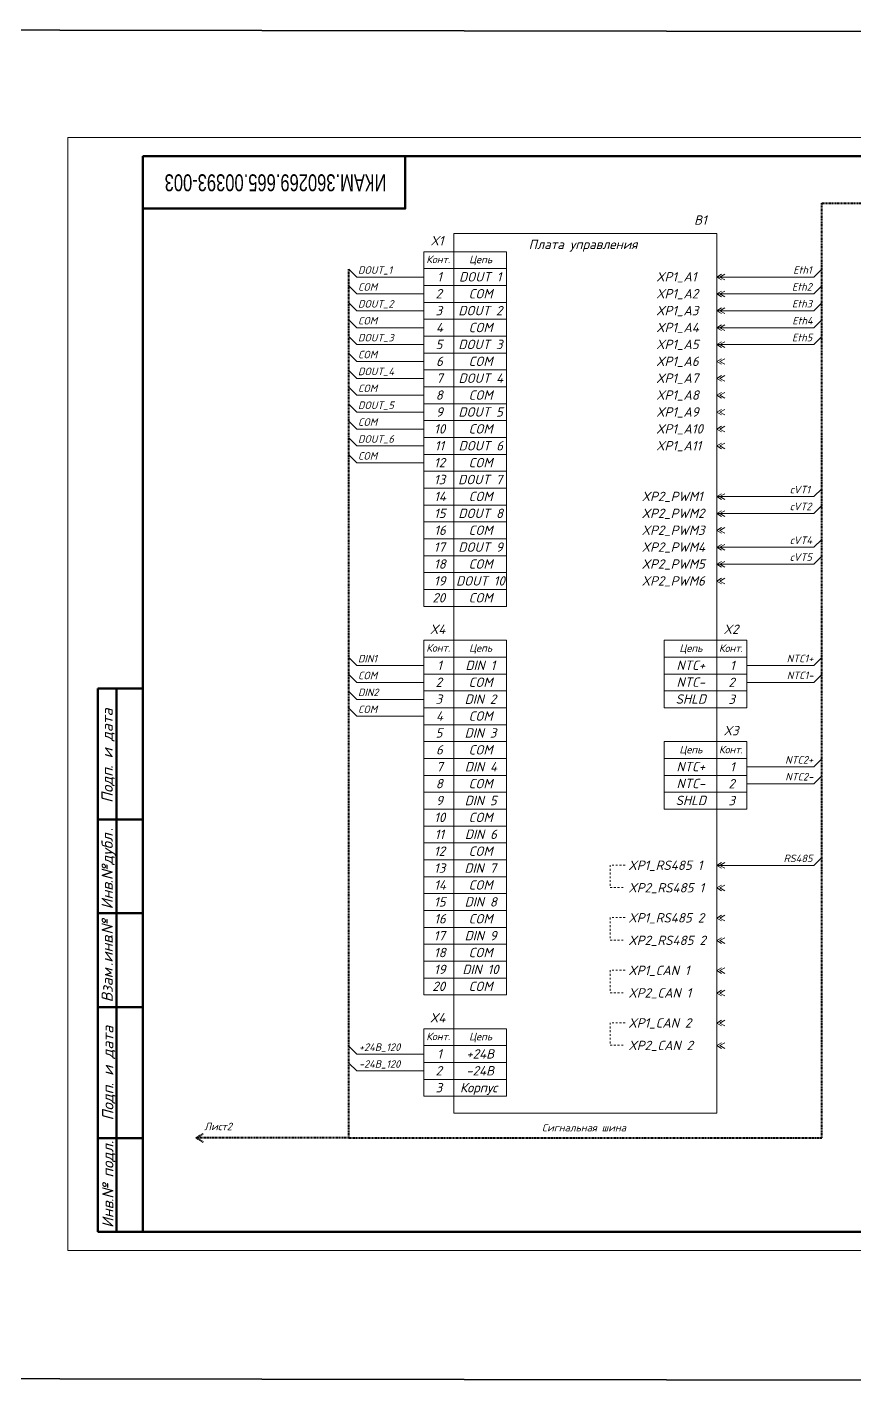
# Model space of a CAD drawing. Header units: millimetres. Extents: x 2217 to 6365, y 510 to 994.
# Drawn here: x 2692.8 to 2913.3, y 605.2 to 967.1 of the extents above; entities that cross this region are included whole.
import ezdxf

# ---------------------------------------------------------------- set-up
doc = ezdxf.new("R2010")
doc.units = ezdxf.units.MM
doc.linetypes.add('EPL_DASH', pattern=[1, 0.5, -0.5])
doc.linetypes.add('Linetype6.080-3.840--', pattern=[0.390551, 0.23937, -0.151181, 0])
doc.layers.get('0').update_dxf_attribs({"lineweight": 0})
doc.layers.add('Сигналная', color=170, linetype='Linetype6.080-3.840--', lineweight=40)
doc.layers.add('Силовая', color=7, linetype='Continuous', lineweight=30)
doc.styles.add('isocpeur', font='isocpeui.ttf')
doc.styles.add('K5_TEXTSTYLE', font='arial.ttf', dxfattribs={"width": 0.7, "oblique": 19})

msp = doc.modelspace()

# ---------------------------------------------------------------- linework, layer by layer
at = {"color": 0, "linetype": 'Continuous'}
for p, q in [((2703.65, 641.18), (2703.65, 937.75)), ((2703.65, 937.75), (3123.05, 937.75)), ((2703.65, 641.18), (3123.05, 641.18))]:
    msp.add_line(p, q, dxfattribs=at)
at = {"color": 0, "lineweight": 50}
for p, q in [((3118.05, 932.76), (2723.62, 932.76)), ((2723.62, 932.76), (2723.62, 646.17))]:
    msp.add_line(p, q, dxfattribs=at)
for p, q in [((2798.48, 907.29), (2806.48, 907.29)), ((2798.48, 907.29), (2798.48, 902.79)), ((2806.48, 907.29), (2806.48, 902.29)), ((2806.48, 907.29), (2820.48, 907.29)), ((2820.48, 907.29), (2820.48, 902.79)), ((2780.61, 900.54), (2778.48, 902.66)), ((2798.48, 902.79), (2820.48, 902.79)), ((2798.48, 902.79), (2798.48, 898.29)), ((2806.48, 902.29), (2806.48, 897.29)), ((2820.48, 902.79), (2820.48, 898.29)), ((2876.48, 900.54), (2877.78, 901.29)), ((2877.33, 900.54), (2878.63, 901.29)), ((2902.36, 900.54), (2904.48, 902.66)), ((2780.61, 896.04), (2778.48, 898.16)), ((2798.48, 900.54), (2780.61, 900.54)), ((2798.48, 898.29), (2820.48, 898.29)), ((2798.48, 898.29), (2798.48, 893.79)), ((2820.48, 898.29), (2820.48, 893.79)), ((2876.48, 900.54), (2877.78, 899.79)), ((2876.48, 900.54), (2902.36, 900.54)), ((2877.33, 900.54), (2878.63, 899.79)), ((2902.36, 896.04), (2904.48, 898.16)), ((2798.48, 896.04), (2780.61, 896.04)), ((2876.48, 896.04), (2877.78, 896.79)), ((2876.48, 896.04), (2877.78, 895.29)), ((2876.48, 896.04), (2902.36, 896.04)), ((2877.33, 896.04), (2878.63, 896.79)), ((2877.33, 896.04), (2878.63, 895.29)), ((2780.61, 891.54), (2778.48, 893.66)), ((2798.48, 891.54), (2780.61, 891.54)), ((2798.48, 893.79), (2820.48, 893.79)), ((2798.48, 893.79), (2798.48, 889.29)), ((2820.48, 893.79), (2820.48, 889.29)), ((2876.48, 891.54), (2877.78, 892.29)), ((2876.48, 891.54), (2877.78, 890.79)), ((2876.48, 891.54), (2902.36, 891.54)), ((2877.33, 891.54), (2878.63, 892.29)), ((2877.33, 891.54), (2878.63, 890.79)), ((2902.36, 891.54), (2904.48, 893.66)), ((2780.61, 887.04), (2778.48, 889.16)), ((2798.48, 887.04), (2780.61, 887.04)), ((2798.48, 889.29), (2820.48, 889.29)), ((2798.48, 889.29), (2798.48, 884.79)), ((2820.48, 889.29), (2820.48, 884.79)), ((2876.48, 887.04), (2877.78, 887.79)), ((2876.48, 887.04), (2877.78, 886.29)), ((2876.48, 887.04), (2902.36, 887.04)), ((2877.33, 887.04), (2878.63, 887.79)), ((2877.33, 887.04), (2878.63, 886.29)), ((2902.36, 887.04), (2904.48, 889.16)), ((2780.61, 882.54), (2778.48, 884.66)), ((2798.48, 884.79), (2820.48, 884.79)), ((2798.48, 884.79), (2798.48, 880.29)), ((2820.48, 884.79), (2820.48, 880.29)), ((2876.48, 882.54), (2877.78, 883.29)), ((2877.33, 882.54), (2878.63, 883.29)), ((2902.36, 882.54), (2904.48, 884.66)), ((2780.61, 878.04), (2778.48, 880.16)), ((2798.48, 882.54), (2780.61, 882.54)), ((2798.48, 880.29), (2820.48, 880.29)), ((2798.48, 880.29), (2798.48, 875.79)), ((2820.48, 880.29), (2820.48, 875.79)), ((2876.48, 882.54), (2877.78, 881.79)), ((2876.48, 882.54), (2902.36, 882.54)), ((2877.33, 882.54), (2878.63, 881.79)), ((2798.48, 878.04), (2780.61, 878.04)), ((2876.48, 878.04), (2877.78, 878.79)), ((2876.48, 878.04), (2877.78, 877.29)), ((2877.33, 878.04), (2878.63, 878.79)), ((2877.33, 878.04), (2878.63, 877.29)), ((2780.61, 873.54), (2778.48, 875.66)), ((2798.48, 873.54), (2780.61, 873.54)), ((2798.48, 875.79), (2820.48, 875.79)), ((2798.48, 875.79), (2798.48, 871.29)), ((2820.48, 875.79), (2820.48, 871.29)), ((2876.48, 873.54), (2877.78, 874.29)), ((2876.48, 873.54), (2877.78, 872.79)), ((2877.33, 873.54), (2878.63, 874.29)), ((2877.33, 873.54), (2878.63, 872.79)), ((2780.61, 869.04), (2778.48, 871.16)), ((2798.48, 869.04), (2780.61, 869.04)), ((2798.48, 871.29), (2820.48, 871.29)), ((2798.48, 871.29), (2798.48, 866.79)), ((2820.48, 871.29), (2820.48, 866.79)), ((2876.48, 869.04), (2877.78, 869.79)), ((2876.48, 869.04), (2877.78, 868.29)), ((2877.33, 869.04), (2878.63, 869.79)), ((2877.33, 869.04), (2878.63, 868.29)), ((2780.61, 864.54), (2778.48, 866.66)), ((2798.48, 866.79), (2820.48, 866.79)), ((2798.48, 866.79), (2798.48, 862.29)), ((2820.48, 866.79), (2820.48, 862.29)), ((2876.48, 864.54), (2877.78, 865.29)), ((2877.33, 864.54), (2878.63, 865.29)), ((2780.61, 860.04), (2778.48, 862.16)), ((2798.48, 864.54), (2780.61, 864.54)), ((2798.48, 862.29), (2820.48, 862.29)), ((2798.48, 862.29), (2798.48, 857.79)), ((2820.48, 862.29), (2820.48, 857.79)), ((2876.48, 864.54), (2877.78, 863.79)), ((2877.33, 864.54), (2878.63, 863.79)), ((2798.48, 860.04), (2780.61, 860.04)), ((2798.48, 857.79), (2820.48, 857.79)), ((2798.48, 857.79), (2798.48, 853.29)), ((2820.48, 857.79), (2820.48, 853.29)), ((2876.48, 860.04), (2877.78, 860.79)), ((2876.48, 860.04), (2877.78, 859.29)), ((2877.33, 860.04), (2878.63, 860.79)), ((2877.33, 860.04), (2878.63, 859.29)), ((2780.61, 855.54), (2778.48, 857.66)), ((2798.48, 855.54), (2780.61, 855.54)), ((2876.48, 855.54), (2877.78, 856.29)), ((2876.48, 855.54), (2877.78, 854.79)), ((2877.33, 855.54), (2878.63, 856.29)), ((2877.33, 855.54), (2878.63, 854.79)), ((2780.61, 851.04), (2778.48, 853.16)), ((2798.48, 851.04), (2780.61, 851.04)), ((2798.48, 853.29), (2820.48, 853.29)), ((2798.48, 853.29), (2798.48, 848.79)), ((2820.48, 853.29), (2820.48, 848.79)), ((2798.48, 848.79), (2820.48, 848.79)), ((2798.48, 848.79), (2798.48, 844.29)), ((2820.48, 848.79), (2820.48, 844.29)), ((2798.48, 844.29), (2820.48, 844.29)), ((2798.48, 844.29), (2798.48, 839.79)), ((2820.48, 844.29), (2820.48, 839.79)), ((2902.36, 842.04), (2904.48, 844.16)), ((2798.48, 839.79), (2820.48, 839.79)), ((2798.48, 839.79), (2798.48, 835.29)), ((2820.48, 839.79), (2820.48, 835.29)), ((2876.48, 842.04), (2877.78, 842.79)), ((2876.48, 842.04), (2877.78, 841.29)), ((2876.48, 842.04), (2902.36, 842.04)), ((2877.33, 842.04), (2878.63, 842.79)), ((2877.33, 842.04), (2878.63, 841.29)), ((2876.48, 837.54), (2877.78, 838.29)), ((2876.48, 837.54), (2877.78, 836.79)), ((2876.48, 837.54), (2902.36, 837.54)), ((2877.33, 837.54), (2878.63, 838.29)), ((2877.33, 837.54), (2878.63, 836.79)), ((2902.36, 837.54), (2904.48, 839.66)), ((2798.48, 835.29), (2820.48, 835.29)), ((2798.48, 835.29), (2798.48, 830.79)), ((2820.48, 835.29), (2820.48, 830.79)), ((2876.48, 833.04), (2877.78, 833.79)), ((2876.48, 833.04), (2877.78, 832.29)), ((2877.33, 833.04), (2878.63, 833.79)), ((2877.33, 833.04), (2878.63, 832.29)), ((2798.48, 830.79), (2820.48, 830.79)), ((2798.48, 830.79), (2798.48, 826.29)), ((2820.48, 830.79), (2820.48, 826.29)), ((2876.48, 828.54), (2877.78, 829.29)), ((2877.33, 828.54), (2878.63, 829.29)), ((2902.36, 828.54), (2904.48, 830.66)), ((2798.48, 826.29), (2820.48, 826.29)), ((2798.48, 826.29), (2798.48, 821.79)), ((2820.48, 826.29), (2820.48, 821.79)), ((2876.48, 828.54), (2877.78, 827.79)), ((2876.48, 828.54), (2902.36, 828.54)), ((2877.33, 828.54), (2878.63, 827.79)), ((2902.36, 824.04), (2904.48, 826.16)), ((2798.48, 821.79), (2820.48, 821.79)), ((2798.48, 821.79), (2798.48, 817.29)), ((2820.48, 821.79), (2820.48, 817.29)), ((2876.48, 824.04), (2877.78, 824.79)), ((2876.48, 824.04), (2877.78, 823.29)), ((2876.48, 824.04), (2902.36, 824.04)), ((2877.33, 824.04), (2878.63, 824.79)), ((2877.33, 824.04), (2878.63, 823.29)), ((2876.48, 819.54), (2877.78, 820.29)), ((2876.48, 819.54), (2877.78, 818.79)), ((2877.33, 819.54), (2878.63, 820.29)), ((2877.33, 819.54), (2878.63, 818.79)), ((2798.48, 817.29), (2820.48, 817.29)), ((2798.48, 817.29), (2798.48, 812.79)), ((2820.48, 817.29), (2820.48, 812.79)), ((2798.48, 812.79), (2820.48, 812.79)), ((2806.48, 812.79), (2806.48, 808.29)), ((2806.48, 808.29), (2806.48, 803.29)), ((2798.48, 803.79), (2806.48, 803.79)), ((2798.48, 803.79), (2798.48, 799.29)), ((2806.48, 803.79), (2820.48, 803.79)), ((2820.48, 803.79), (2820.48, 799.29)), ((2862.49, 803.79), (2876.48, 803.79)), ((2862.49, 803.79), (2862.49, 799.29)), ((2876.48, 803.79), (2884.48, 803.79)), ((2884.48, 803.79), (2884.48, 799.29)), ((2806.48, 803.29), (2806.48, 798.29)), ((2780.61, 797.04), (2778.48, 799.16)), ((2798.48, 797.04), (2780.61, 797.04)), ((2798.48, 799.29), (2820.48, 799.29)), ((2798.48, 799.29), (2798.48, 794.79)), ((2820.48, 799.29), (2820.48, 794.79)), ((2862.49, 799.29), (2876.48, 799.29)), ((2862.49, 799.29), (2876.48, 799.29)), ((2862.49, 799.29), (2862.49, 794.79)), ((2884.48, 799.29), (2876.48, 799.29)), ((2876.48, 799.29), (2884.48, 799.29)), ((2884.48, 799.29), (2884.48, 794.79)), ((2884.48, 797.04), (2902.36, 797.04)), ((2902.36, 797.04), (2904.48, 799.16)), ((2780.61, 792.54), (2778.48, 794.66)), ((2798.48, 794.79), (2820.48, 794.79)), ((2798.48, 794.79), (2798.48, 790.29)), ((2820.48, 794.79), (2820.48, 790.29)), ((2862.49, 794.79), (2876.48, 794.79)), ((2862.49, 794.79), (2862.49, 790.29)), ((2876.48, 794.79), (2884.48, 794.79)), ((2884.48, 794.79), (2884.48, 790.29)), ((2902.36, 792.54), (2904.48, 794.66)), ((2780.61, 788.04), (2778.48, 790.16)), ((2798.48, 792.54), (2780.61, 792.54)), ((2798.48, 790.29), (2820.48, 790.29)), ((2798.48, 790.29), (2798.48, 785.79)), ((2820.48, 790.29), (2820.48, 785.79)), ((2862.49, 790.29), (2876.48, 790.29)), ((2862.49, 790.29), (2862.49, 785.79)), ((2876.48, 790.29), (2884.48, 790.29)), ((2884.48, 792.54), (2902.36, 792.54)), ((2884.48, 790.29), (2884.48, 785.79)), ((2780.61, 783.54), (2778.48, 785.66)), ((2798.48, 788.04), (2780.61, 788.04)), ((2798.48, 785.79), (2820.48, 785.79)), ((2798.48, 785.79), (2798.48, 781.29)), ((2820.48, 785.79), (2820.48, 781.29)), ((2862.49, 785.79), (2884.48, 785.79)), ((2876.48, 785.79), (2884.48, 785.79)), ((2798.48, 783.54), (2780.61, 783.54)), ((2798.48, 781.29), (2820.48, 781.29)), ((2798.48, 781.29), (2798.48, 776.79)), ((2820.48, 781.29), (2820.48, 776.79)), ((2798.48, 776.79), (2820.48, 776.79)), ((2798.48, 776.79), (2798.48, 772.29)), ((2820.48, 776.79), (2820.48, 772.29)), ((2862.49, 776.79), (2876.48, 776.79)), ((2862.49, 776.79), (2862.49, 772.29)), ((2876.48, 776.79), (2884.48, 776.79)), ((2884.48, 776.79), (2884.48, 772.29)), ((2798.48, 772.29), (2820.48, 772.29)), ((2798.48, 772.29), (2798.48, 767.79)), ((2820.48, 772.29), (2820.48, 767.79)), ((2862.49, 772.29), (2876.48, 772.29)), ((2862.49, 772.29), (2876.48, 772.29)), ((2862.49, 772.29), (2862.49, 767.79)), ((2884.48, 772.29), (2876.48, 772.29)), ((2876.48, 772.29), (2884.48, 772.29)), ((2884.48, 772.29), (2884.48, 767.79)), ((2902.36, 770.04), (2904.48, 772.16)), ((2798.48, 767.79), (2820.48, 767.79)), ((2798.48, 767.79), (2798.48, 763.29)), ((2820.48, 767.79), (2820.48, 763.29)), ((2862.49, 767.79), (2876.48, 767.79)), ((2862.49, 767.79), (2862.49, 763.29)), ((2876.48, 767.79), (2884.48, 767.79)), ((2884.48, 770.04), (2902.36, 770.04)), ((2884.48, 767.79), (2884.48, 763.29)), ((2902.36, 765.54), (2904.48, 767.66)), ((2884.48, 765.54), (2902.36, 765.54)), ((2798.48, 763.29), (2820.48, 763.29)), ((2798.48, 763.29), (2798.48, 758.79)), ((2820.48, 763.29), (2820.48, 758.79)), ((2862.49, 763.29), (2876.48, 763.29)), ((2862.49, 763.29), (2862.49, 758.79)), ((2876.48, 763.29), (2884.48, 763.29)), ((2884.48, 763.29), (2884.48, 758.79)), ((2798.48, 758.79), (2820.48, 758.79)), ((2798.48, 758.79), (2798.48, 754.29)), ((2820.48, 758.79), (2820.48, 754.29)), ((2862.49, 758.79), (2884.48, 758.79)), ((2876.48, 758.79), (2876.48, 749.79)), ((2798.48, 754.29), (2820.48, 754.29)), ((2798.48, 754.29), (2798.48, 749.79)), ((2820.48, 754.29), (2820.48, 749.79)), ((2798.48, 749.79), (2820.48, 749.79)), ((2798.48, 749.79), (2798.48, 745.29)), ((2820.48, 749.79), (2820.48, 745.29)), ((2902.36, 743.79), (2904.48, 745.91)), ((2798.48, 745.29), (2820.48, 745.29)), ((2798.48, 745.29), (2798.48, 740.79)), ((2820.48, 745.29), (2820.48, 740.79)), ((2876.48, 743.79), (2877.78, 744.54)), ((2876.48, 743.79), (2877.78, 743.04)), ((2876.48, 743.79), (2902.36, 743.79)), ((2877.33, 743.79), (2878.63, 744.54)), ((2877.33, 743.79), (2878.63, 743.04)), ((2798.48, 740.79), (2820.48, 740.79)), ((2798.48, 740.79), (2798.48, 736.29)), ((2820.48, 740.79), (2820.48, 736.29)), ((2876.48, 737.79), (2877.78, 738.54)), ((2877.33, 737.79), (2878.63, 738.54)), ((2798.48, 736.29), (2820.48, 736.29)), ((2798.48, 736.29), (2798.48, 731.79)), ((2820.48, 736.29), (2820.48, 731.79)), ((2876.48, 737.79), (2877.78, 737.04)), ((2877.33, 737.79), (2878.63, 737.04)), ((2798.48, 731.79), (2820.48, 731.79)), ((2798.48, 731.79), (2798.48, 727.29)), ((2820.48, 731.79), (2820.48, 727.29)), ((2876.48, 729.79), (2877.78, 730.54)), ((2876.48, 729.79), (2877.78, 729.04)), ((2877.33, 729.79), (2878.63, 730.54)), ((2877.33, 729.79), (2878.63, 729.04)), ((2798.48, 727.29), (2820.48, 727.29)), ((2798.48, 727.29), (2798.48, 722.79)), ((2820.48, 727.29), (2820.48, 722.79)), ((2876.48, 723.79), (2877.78, 724.54)), ((2877.33, 723.79), (2878.63, 724.54)), ((2798.48, 722.79), (2820.48, 722.79)), ((2798.48, 722.79), (2798.48, 718.29)), ((2820.48, 722.79), (2820.48, 718.29)), ((2876.48, 723.79), (2877.78, 723.04)), ((2877.33, 723.79), (2878.63, 723.04)), ((2798.48, 718.29), (2820.48, 718.29)), ((2798.48, 718.29), (2798.48, 713.79)), ((2820.48, 718.29), (2820.48, 713.79)), ((2798.48, 713.79), (2820.48, 713.79)), ((2798.48, 713.79), (2798.48, 709.29)), ((2806.48, 713.79), (2806.48, 709.29)), ((2820.48, 713.79), (2820.48, 709.29)), ((2876.48, 715.79), (2877.78, 716.54)), ((2876.48, 715.79), (2877.78, 715.04)), ((2877.33, 715.79), (2878.63, 716.54)), ((2877.33, 715.79), (2878.63, 715.04)), ((2876.48, 709.79), (2877.78, 710.54)), ((2876.48, 709.79), (2877.78, 709.04)), ((2877.33, 709.79), (2878.63, 710.54)), ((2877.33, 709.79), (2878.63, 709.04)), ((2798.48, 709.29), (2820.48, 709.29)), ((2876.48, 701.79), (2877.78, 702.54)), ((2877.33, 701.79), (2878.63, 702.54)), ((2798.48, 700.29), (2806.48, 700.29)), ((2798.48, 700.29), (2798.48, 695.79)), ((2806.48, 700.29), (2820.48, 700.29)), ((2820.48, 700.29), (2820.48, 695.79)), ((2876.48, 701.79), (2877.78, 701.04)), ((2877.33, 701.79), (2878.63, 701.04)), ((2780.61, 693.54), (2778.48, 695.66)), ((2798.48, 695.79), (2820.48, 695.79)), ((2798.48, 695.79), (2798.48, 691.29)), ((2820.48, 695.79), (2820.48, 691.29)), ((2876.48, 695.79), (2877.78, 696.54)), ((2876.48, 695.79), (2877.78, 695.04)), ((2877.33, 695.79), (2878.63, 696.54)), ((2877.33, 695.79), (2878.63, 695.04)), ((2798.48, 693.54), (2780.61, 693.54)), ((2798.48, 691.29), (2820.48, 691.29)), ((2798.48, 691.29), (2798.48, 686.79)), ((2820.48, 691.29), (2820.48, 686.79)), ((2780.61, 689.04), (2778.48, 691.16)), ((2798.48, 689.04), (2780.61, 689.04)), ((2798.48, 686.79), (2820.48, 686.79)), ((2798.48, 686.79), (2798.48, 682.29)), ((2820.48, 686.79), (2820.48, 682.29)), ((2798.48, 682.29), (2820.48, 682.29))]:
    msp.add_line(p, q)
at = {"color": 0, "linetype": 'Continuous', "lineweight": 50}
for p, q in [((2711.64, 790.96), (2711.64, 646.17)), ((2711.64, 790.96), (2723.62, 790.96)), ((2716.63, 790.96), (2716.63, 646.17)), ((2711.64, 756.01), (2723.62, 756.01)), ((2711.64, 731.05), (2723.62, 731.05)), ((2711.64, 706.08), (2723.62, 706.08)), ((2711.64, 671.13), (2723.62, 671.13)), ((2711.64, 646.17), (3118.05, 646.17))]:
    msp.add_line(p, q, dxfattribs=at)
at = {"linetype": 'EPL_DASH'}
for p, q in [((2852.1, 743.89), (2848.1, 743.89)), ((2848.1, 743.89), (2848.1, 737.89)), ((2848.1, 737.89), (2852.1, 737.89)), ((2852.1, 729.89), (2848.1, 729.89)), ((2848.1, 729.89), (2848.1, 723.89)), ((2848.1, 723.89), (2852.1, 723.89)), ((2852.1, 715.89), (2848.1, 715.89)), ((2848.1, 715.89), (2848.1, 709.89)), ((2848.1, 709.89), (2852.1, 709.89)), ((2852.1, 701.89), (2848.1, 701.89)), ((2848.1, 701.89), (2848.1, 695.89)), ((2848.1, 695.89), (2852.1, 695.89))]:
    msp.add_line(p, q, dxfattribs=at)
at = {"color": 3, "lineweight": 35}
msp.add_lwpolyline([(2216.53, 967.1), (3832.73, 964.42), (3832.73, 605.17), (2216.53, 607.85)], close=True, dxfattribs=at)
at = {"color": 0, "lineweight": 50}
msp.add_lwpolyline([(2723.62, 918.78), (2793.52, 918.78), (2793.52, 932.76)], dxfattribs=at)
msp.add_lwpolyline([(2723.62, 918.78), (2793.52, 918.78), (2793.52, 932.76)], dxfattribs=at)
msp.add_lwpolyline([(2806.48, 907.29), (2806.48, 912.16), (2876.48, 912.16), (2876.48, 677.79), (2806.48, 677.79), (2806.48, 902.29)])
at = {"layer": 'Сигналная'}
for p, q in [((2904.48, 671.25), (2904.48, 920.21)), ((2904.48, 920.21), (3046.4, 920.21)), ((2778.48, 671.25), (2778.48, 902.66)), ((2737.81, 671.25), (2739.88, 672.46)), ((2778.48, 671.25), (2737.81, 671.25)), ((2737.81, 671.25), (2739.88, 670.04)), ((2778.48, 671.25), (2904.48, 671.25))]:
    msp.add_line(p, q, dxfattribs=at)

# ---------------------------------------------------------------- texts
at = {"color": 0, "linetype": 'Continuous', "style": 'isocpeur'}
for s, height, p in [('и дата', 2.996, (2715.63, 772.3)), (' Подп', 2.996, (2715.63, 758.54)), ('. ', 2.996, (2715.63, 769.51)), ('.', 3, (2715.63, 752.87)), ('дубл', 2.996, (2715.63, 743.97)), ('.№', 2.996, (2715.63, 739)), ('Инв', 2.996, (2715.63, 732.1)), ('.№', 2.996, (2715.63, 724.49)), ('инв', 2.996, (2715.63, 717.91)), ('Взам', 2.996, (2715.63, 707.32)), ('.', 3, (2715.63, 716.98)), ('и дата', 2.996, (2715.8, 687.75)), ('Подп', 2.996, (2715.8, 675.85)), ('. ', 2.996, (2715.8, 684.95)), ('подл', 2.996, (2715.8, 660.63)), ('.', 3, (2715.8, 669.53)), ('.№ ', 2.996, (2715.8, 654.12)), ('Инв', 2.996, (2715.8, 647.23))]:
    msp.add_text(s, height=height, rotation=90, dxfattribs=at).set_placement(p)
at = {"color": 0, "insert": (2758.97, 923.4), "char_height": 4.5, "width": 105.2136, "attachment_point": 2, "rotation": 180, "line_spacing_factor": 0.8, "style": 'K5_TEXTSTYLE'}
msp.add_mtext('{\\Q0;\\C7;ИКАМ.360269.665.00393-003}', dxfattribs=at)
at = {"attachment_point": 1, "style": 'isocpeur'}
for s, width, insert, char_height in [('B1', 5.586, (2870.46, 916.96), 2.5), ('\\pi-0.59943;X1', 2.5, (2800.82, 911.45), 2.5), ('\\pi0.64091;Конт.', 8, (2798.48, 906.24), 2), ('\\pi4.0574;Цепь', 13.9996, (2806.48, 906.22), 2), ('DOUT_1', 10.3877, (2780.93, 903.39), 2), ('\\pi3.5464;1', 8, (2798.48, 901.84), 2.5), ('\\pi1.3881;DOUT 1', 13.9996, (2806.48, 901.84), 2.5), ('XP1_A1', 13.9996, (2860.34, 901.84), 2.5), ('\\pi0.8699;Eth1', 6.1244, (2895.99, 903.42), 2), ('COM', 10.3877, (2780.93, 898.89), 2), ('\\pi0.54566;Eth2', 6.1244, (2895.99, 898.92), 2), ('DOUT_2', 10.3877, (2780.93, 894.39), 2), ('\\pi3.1127;2', 8, (2798.48, 897.34), 2.5), ('\\pi3.9146;COM', 13.9996, (2806.48, 897.34), 2.5), ('XP1_A2', 13.9996, (2860.34, 897.34), 2.5), ('\\pi0.54717;Eth3', 6.1244, (2895.99, 894.42), 2), ('\\pi3.1136;3', 8, (2798.48, 892.84), 2.5), ('\\pi1.1854;DOUT 2', 13.9996, (2806.48, 892.84), 2.5), ('XP1_A3', 13.9996, (2860.34, 892.84), 2.5), ('COM', 10.3877, (2780.93, 889.89), 2), ('\\pi3.2282;4', 8, (2798.48, 888.34), 2.5), ('\\pi3.9146;COM', 13.9996, (2806.48, 888.34), 2.5), ('XP1_A4', 13.9996, (2860.34, 888.34), 2.5), ('\\pi0.62293;Eth4', 6.1244, (2895.99, 889.92), 2), ('DOUT_3', 10.3877, (2780.93, 885.39), 2), ('\\pi3.1212;5', 8, (2798.48, 883.84), 2.5), ('\\pi1.1864;DOUT 3', 13.9996, (2806.48, 883.84), 2.5), ('XP1_A5', 13.9996, (2860.34, 883.84), 2.5), ('\\pi0.55929;Eth5', 6.1244, (2895.99, 885.42), 2), ('COM', 10.3877, (2780.93, 880.89), 2), ('DOUT_4', 10.3877, (2780.93, 876.39), 2), ('\\pi3.2443;6', 8, (2798.48, 879.34), 2.5), ('\\pi3.9146;COM', 13.9996, (2806.48, 879.34), 2.5), ('XP1_A6', 13.9996, (2860.34, 879.34), 2.5), ('\\pi3.3106;7', 8, (2798.48, 874.84), 2.5), ('\\pi1.2337;DOUT 4', 13.9996, (2806.48, 874.84), 2.5), ('XP1_A7', 13.9996, (2860.34, 874.84), 2.5), ('COM', 10.3877, (2780.93, 871.89), 2), ('\\pi3.1686;8', 8, (2798.48, 870.34), 2.5), ('\\pi3.9146;COM', 13.9996, (2806.48, 870.34), 2.5), ('XP1_A8', 13.9996, (2860.34, 870.34), 2.5), ('DOUT_5', 10.3877, (2780.93, 867.39), 2), ('\\pi3.2443;9', 8, (2798.48, 865.84), 2.5), ('\\pi1.1939;DOUT 5', 13.9996, (2806.48, 865.84), 2.5), ('XP1_A9', 13.9996, (2860.34, 865.84), 2.5), ('COM', 10.3877, (2780.93, 862.89), 2), ('DOUT_6', 10.3877, (2780.93, 858.39), 2), ('\\pi2.7415;10', 8, (2798.48, 861.34), 2.5), ('\\pi3.9146;COM', 13.9996, (2806.48, 861.34), 2.5), ('XP1_A10', 13.9996, (2860.34, 861.34), 2.5), ('\\pi2.8996;11', 8, (2798.48, 856.84), 2.5), ('\\pi1.2593;DOUT 6', 13.9996, (2806.48, 856.84), 2.5), ('XP1_A11', 13.9996, (2860.34, 856.84), 2.5), ('COM', 10.3877, (2780.93, 853.89), 2), ('\\pi2.697;12', 8, (2798.48, 852.34), 2.5), ('\\pi3.9146;COM', 13.9996, (2806.48, 852.34), 2.5), ('\\pi2.6979;13', 8, (2798.48, 847.84), 2.5), ('\\pi1.1295;DOUT 7', 13.9996, (2806.48, 847.84), 2.5), ('\\pi2.7453;14', 8, (2798.48, 843.34), 2.5), ('\\pi3.9146;COM', 13.9996, (2806.48, 843.34), 2.5), ('XP2_PWM1', 17.9457, (2856.49, 843.34), 2.5), ('сVT1', 6.1244, (2895.99, 844.92), 2), ('сVT2', 6.1244, (2895.99, 840.42), 2), ('\\pi2.7055;15', 8, (2798.48, 838.84), 2.5), ('\\pi1.1854;DOUT 8', 13.9996, (2806.48, 838.84), 2.5), ('XP2_PWM2', 17.9457, (2856.49, 838.84), 2.5), ('\\pi2.7708;16', 8, (2798.48, 834.34), 2.5), ('\\pi3.9146;COM', 13.9996, (2806.48, 834.34), 2.5), ('XP2_PWM3', 17.9457, (2856.49, 834.34), 2.5), ('\\pi2.6411;17', 8, (2798.48, 829.84), 2.5), ('\\pi1.1873;DOUT 9', 13.9996, (2806.48, 829.84), 2.5), ('XP2_PWM4', 17.9457, (2856.49, 829.84), 2.5), ('сVT4', 6.1244, (2895.99, 831.42), 2), ('\\pi2.697;18', 8, (2798.48, 825.34), 2.5), ('\\pi3.9146;COM', 13.9996, (2806.48, 825.34), 2.5), ('XP2_PWM5', 17.9457, (2856.49, 825.34), 2.5), ('сVT5', 6.1244, (2895.99, 826.92), 2), ('\\pi2.6989;19', 8, (2798.48, 820.84), 2.5), ('\\pi0.58313;DOUT 10', 13.9996, (2806.48, 820.84), 2.5), ('XP2_PWM6', 17.9457, (2856.49, 820.84), 2.5), ('\\pi2.2509;20', 8, (2798.48, 816.34), 2.5), ('\\pi3.9146;COM', 13.9996, (2806.48, 816.34), 2.5), ('\\pi-0.75379;X4', 2.5, (2800.82, 807.95), 2.5), ('\\pi-0.80208;X2', 2.5, (2879.11, 807.95), 2.5), ('DIN1', 10.3877, (2780.93, 799.89), 2), ('\\pi0.64091;Конт.', 8, (2798.48, 802.74), 2), ('\\pi4.0574;Цепь', 13.9996, (2806.48, 802.72), 2), ('\\pi4.0574;Цепь', 13.9996, (2862.49, 802.67), 2), ('\\pi0.58755;Конт.', 7.8933, (2876.48, 802.67), 2), ('\\pi-0.86192;NTC1+ ', 6.1244, (2895.99, 799.92), 2), ('\\pi3.5464;1', 8, (2798.48, 798.34), 2.5), ('\\pi3.0699;DIN 1', 13.9996, (2806.48, 798.34), 2.5), ('\\pi3.2801;NTC+', 13.9996, (2862.49, 798.37), 2.5), ('\\pi3.5464;1', 8, (2876.48, 798.31), 2.5), ('COM', 10.3877, (2780.93, 795.39), 2), ('\\pi3.1127;2', 8, (2798.48, 793.84), 2.5), ('\\pi3.9146;COM', 13.9996, (2806.48, 793.84), 2.5), ('\\pi3.2962;NTC-', 13.9996, (2862.49, 793.87), 2.5), ('\\pi3.1127;2', 8, (2876.48, 793.81), 2.5), ('\\pi-0.83616;NTC1- ', 6.1244, (2895.99, 795.42), 2), ('DIN2', 10.3877, (2780.93, 790.89), 2), ('\\pi3.1136;3', 8, (2798.48, 789.34), 2.5), ('\\pi2.8672;DIN 2', 13.9996, (2806.48, 789.34), 2.5), ('\\pi3.0405;SHLD', 13.9996, (2862.49, 789.37), 2.5), ('\\pi3.1136;3', 8, (2876.48, 789.31), 2.5), ('COM', 10.3877, (2780.93, 786.39), 2), ('\\pi3.2282;4', 8, (2798.48, 784.84), 2.5), ('\\pi3.9146;COM', 13.9996, (2806.48, 784.84), 2.5), ('\\pi3.1212;5', 8, (2798.48, 780.34), 2.5), ('\\pi2.8682;DIN 3', 13.9996, (2806.48, 780.34), 2.5), ('\\pi-0.80114;X3', 2.5, (2879.11, 780.95), 2.5), ('\\pi3.2443;6', 8, (2798.48, 775.84), 2.5), ('\\pi3.9146;COM', 13.9996, (2806.48, 775.84), 2.5), ('\\pi4.0574;Цепь', 13.9996, (2862.49, 775.67), 2), ('\\pi0.58755;Конт.', 7.8933, (2876.48, 775.67), 2), ('\\pi3.3106;7', 8, (2798.48, 771.34), 2.5), ('\\pi2.9155;DIN 4', 13.9996, (2806.48, 771.34), 2.5), ('\\pi3.2801;NTC+', 13.9996, (2862.49, 771.37), 2.5), ('\\pi3.5464;1', 8, (2876.48, 771.31), 2.5), ('\\pi-1.2771;NTC2+ ', 6.1244, (2895.99, 772.92), 2), ('\\pi-1.2513;NTC2- ', 6.1244, (2895.99, 768.42), 2), ('\\pi3.1686;8', 8, (2798.48, 766.84), 2.5), ('\\pi3.9146;COM', 13.9996, (2806.48, 766.84), 2.5), ('\\pi3.2962;NTC-', 13.9996, (2862.49, 766.87), 2.5), ('\\pi3.1127;2', 8, (2876.48, 766.81), 2.5), ('\\pi3.2443;9', 8, (2798.48, 762.34), 2.5), ('\\pi2.8757;DIN 5', 13.9996, (2806.48, 762.34), 2.5), ('\\pi3.0405;SHLD', 13.9996, (2862.49, 762.37), 2.5), ('\\pi3.1136;3', 8, (2876.48, 762.31), 2.5), ('\\pi2.7415;10', 8, (2798.48, 757.84), 2.5), ('\\pi3.9146;COM', 13.9996, (2806.48, 757.84), 2.5), ('\\pi2.8996;11', 8, (2798.48, 753.34), 2.5), ('\\pi2.9411;DIN 6', 13.9996, (2806.48, 753.34), 2.5), ('\\pi2.697;12', 8, (2798.48, 748.84), 2.5), ('\\pi3.9146;COM', 13.9996, (2806.48, 748.84), 2.5), ('\\pi-1.7013;RS485', 6.1244, (2895.99, 746.67), 2), ('\\pi2.6979;13', 8, (2798.48, 744.34), 2.5), ('\\pi2.8114;DIN 7', 13.9996, (2806.48, 744.34), 2.5), ('XP1_RS485 1 ', 21.8238, (2852.94, 745.09), 2.5), ('\\pi2.7453;14', 8, (2798.48, 739.84), 2.5), ('\\pi3.9146;COM', 13.9996, (2806.48, 739.84), 2.5), ('XP2_RS485 1 ', 21.8238, (2852.94, 739.09), 2.5), ('\\pi2.7055;15', 8, (2798.48, 735.34), 2.5), ('\\pi2.8672;DIN 8', 13.9996, (2806.48, 735.34), 2.5), ('XP1_RS485 2 ', 21.8238, (2852.94, 731.09), 2.5), ('\\pi2.7708;16', 8, (2798.48, 730.84), 2.5), ('\\pi3.9146;COM', 13.9996, (2806.48, 730.84), 2.5), ('\\pi2.6411;17', 8, (2798.48, 726.34), 2.5), ('\\pi2.8691;DIN 9', 13.9996, (2806.48, 726.34), 2.5), ('XP2_RS485 2 ', 21.8238, (2852.94, 725.09), 2.5), ('\\pi2.697;18', 8, (2798.48, 721.84), 2.5), ('\\pi3.9146;COM', 13.9996, (2806.48, 721.84), 2.5), ('\\pi2.6989;19', 8, (2798.48, 717.34), 2.5), ('\\pi2.265;DIN 10', 13.9996, (2806.48, 717.34), 2.5), ('XP1_CAN 1', 21.8238, (2852.94, 717.09), 2.5), ('\\pi2.2509;20', 8, (2798.48, 712.84), 2.5), ('\\pi3.9146;COM', 13.9996, (2806.48, 712.84), 2.5), ('XP2_CAN 1', 21.8238, (2852.94, 711.09), 2.5), ('\\pi-0.75379;X4', 2.5, (2800.82, 704.45), 2.5), ('XP1_CAN 2 ', 21.8238, (2852.94, 703.09), 2.5), ('\\pi0.64091;Конт.', 8, (2798.48, 699.24), 2), ('\\pi4.0574;Цепь', 13.9996, (2806.48, 699.22), 2), ('\\pi0.2624;+24В_120', 12.3778, (2780.93, 696.39), 2), ('XP2_CAN 2 ', 21.8238, (2852.94, 697.09), 2.5), ('\\pi0.24953;-24В_120', 12.3778, (2780.93, 691.89), 2), ('\\pi3.5464;1', 8, (2798.48, 694.84), 2.5), ('\\pi3.3009;+24В', 13.9996, (2806.48, 694.84), 2.5), ('\\pi3.1127;2', 8, (2798.48, 690.34), 2.5), ('\\pi3.2848;-24В', 13.9996, (2806.48, 690.34), 2.5), ('\\pi3.1136;3', 8, (2798.48, 685.84), 2.5), ('\\pi1.6239;Корпус', 13.9996, (2806.48, 685.84), 2.5), ('\\pi2.3374;Лист2', 12.3778, (2737.65, 675.26), 2), ('\\pi3.2151;Сигнальная шина', 28.6197, (2826.75, 674.93), 2)]:
    msp.add_mtext_dynamic_manual_height_columns(s, width=width, gutter_width=12.5, heights=[0], dxfattribs=dict(at, insert=insert, char_height=char_height))
at = {"layer": 'Силовая', "insert": (2806.48, 910.49), "char_height": 2.5, "attachment_point": 1, "style": 'isocpeur'}
msp.add_mtext_dynamic_manual_height_columns('\\pi19.919;Плата управления', width=70, gutter_width=12.5, heights=[0], dxfattribs=at)

doc.saveas('drawing.dxf')
